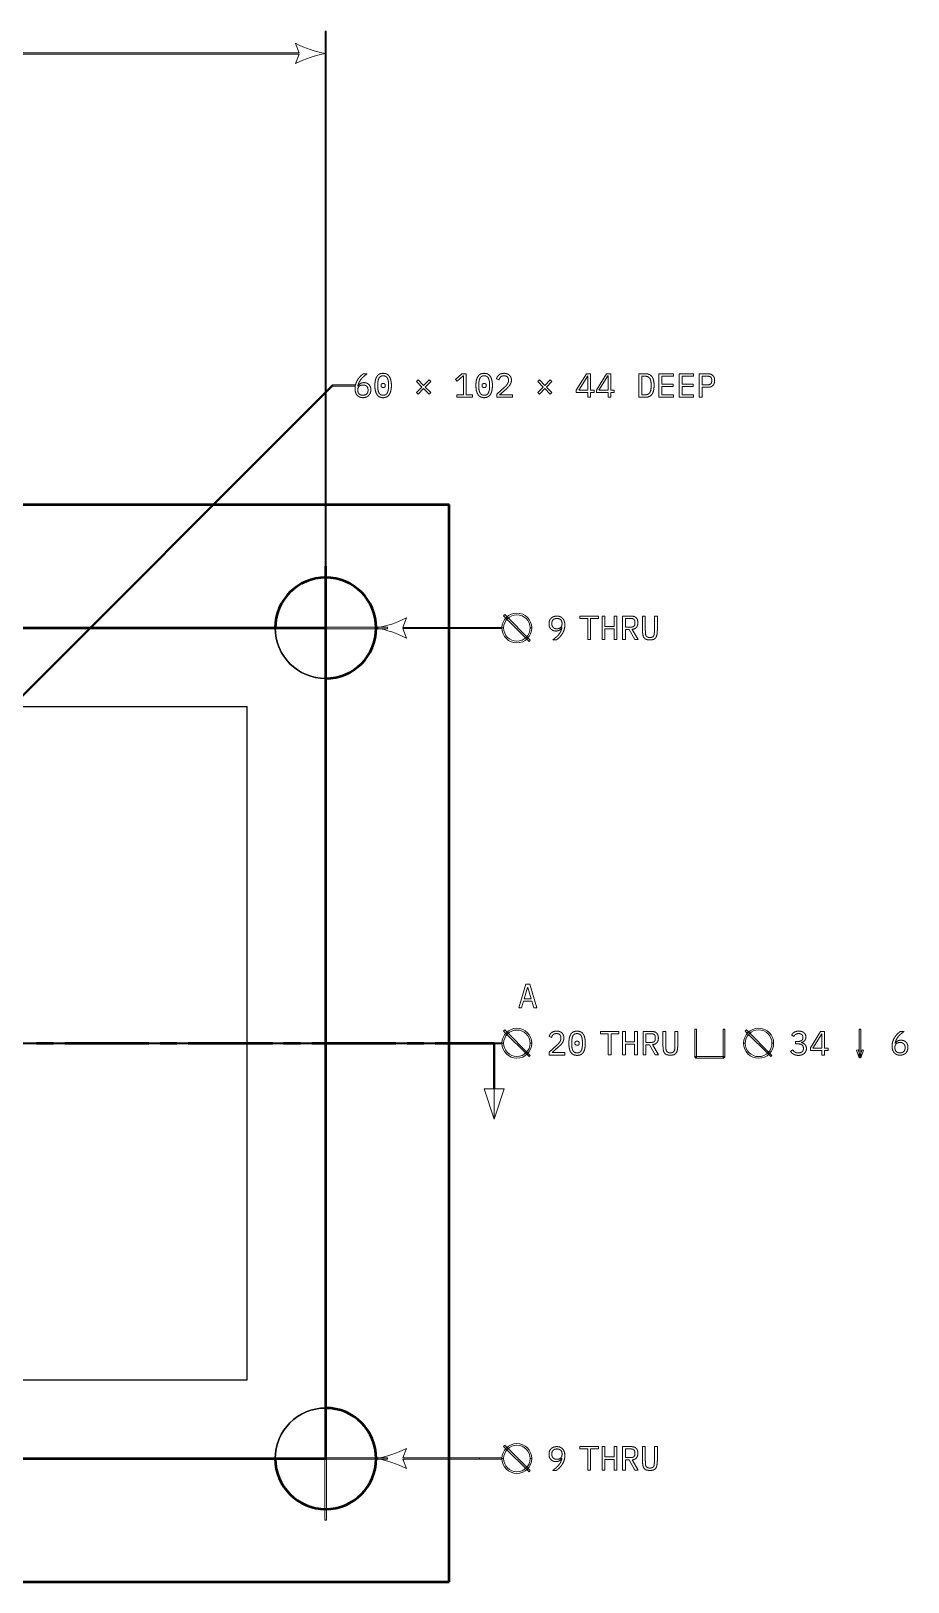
# Model space of a CAD drawing. Header units: millimetres. Extents: x 41 to 831, y 11 to 584.
# Drawn here: x 170.2 to 248.4, y 292.5 to 430.7 of the extents above; entities that cross this region are included whole.
import ezdxf

# ---------------------------------------------------------------- set-up
doc = ezdxf.new("R2010")
doc.units = ezdxf.units.MM
for name, color, linetype, lineweight in [('dims', 7, 'Continuous', 5), ('hidden', 7, 'Continuous', 25), ('part', 7, 'Continuous', 50)]:
    doc.layers.add(name, color=color, linetype=linetype, lineweight=lineweight)

msp = doc.modelspace()

# ---------------------------------------------------------------- linework, layer by layer
at = {"layer": 'dims'}
for p, q in [((196.45, 430.69), (196.45, 305.5)), ((196.55, 430.69), (196.45, 430.69)), ((196.55, 305.5), (196.55, 430.69)), ((194.12, 428.74), (137.3, 428.74)), ((137.3, 428.64), (194.12, 428.64)), ((193.8, 429.59), (194.12, 428.74)), ((194.12, 428.64), (193.8, 427.79)), ((200.19, 400.15), (199.87, 400.15)), ((204.73, 399.61), (204.58, 399.46)), ((204.58, 399.46), (205.07, 398.97)), ((205.21, 399.12), (204.73, 399.61)), ((205.7, 399.61), (205.21, 399.12)), ((205.36, 398.97), (205.85, 399.46)), ((205.85, 399.46), (205.7, 399.61)), ((208.63, 400.15), (208.07, 399.63)), ((208.07, 399.63), (208.22, 399.48)), ((208.22, 399.48), (208.75, 399.97)), ((209.02, 400.15), (208.63, 400.15)), ((208.75, 399.97), (208.77, 399.97)), ((208.77, 399.97), (208.77, 398.28)), ((209.02, 398.28), (209.02, 400.15)), ((211.71, 399.7), (211.93, 399.61)), ((212.78, 399.57), (212.78, 399.54)), ((215.53, 399.61), (215.38, 399.46)), ((215.38, 399.46), (215.87, 398.97)), ((216.01, 399.12), (215.53, 399.61)), ((216.5, 399.61), (216.01, 399.12)), ((216.16, 398.97), (216.65, 399.46)), ((216.65, 399.46), (216.5, 399.61)), ((219.72, 400.15), (218.82, 398.69)), ((219.04, 398.68), (219.84, 399.96)), ((220.09, 400.15), (219.72, 400.15)), ((219.84, 399.96), (219.85, 399.96)), ((219.85, 399.96), (219.85, 398.68)), ((220.09, 398.68), (220.09, 400.15)), ((221.52, 400.15), (220.62, 398.69)), ((220.84, 398.68), (221.64, 399.96)), ((221.89, 400.15), (221.52, 400.15)), ((221.64, 399.96), (221.65, 399.96)), ((221.65, 399.96), (221.65, 398.68)), ((221.89, 398.68), (221.89, 400.15)), ((224.4, 400.15), (224.4, 398.06)), ((224.98, 400.15), (224.4, 400.15)), ((224.65, 399.93), (224.97, 399.93)), ((224.65, 398.28), (224.65, 399.93)), ((226.18, 400.15), (226.18, 398.06)), ((227.47, 400.15), (226.18, 400.15)), ((226.44, 399.93), (227.47, 399.93)), ((226.44, 399.23), (226.44, 399.93)), ((227.47, 399.93), (227.47, 400.15)), ((227.98, 400.15), (227.98, 398.06)), ((229.27, 400.15), (227.98, 400.15)), ((228.24, 399.93), (229.27, 399.93)), ((228.24, 399.23), (228.24, 399.93)), ((229.27, 399.93), (229.27, 400.15)), ((229.78, 400.15), (229.78, 398.06)), ((230.55, 400.15), (229.78, 400.15)), ((230.04, 399.17), (230.04, 399.93)), ((230.04, 399.93), (230.54, 399.93)), ((230.88, 399.63), (230.88, 399.47)), ((197.07, 399.14), (140.15, 342.22)), ((140.22, 342.15), (197.14, 399.07)), ((197.14, 399.07), (197.07, 399.14)), ((199.11, 399.16), (197.11, 399.16)), ((197.11, 399.16), (197.11, 399.06)), ((197.11, 399.06), (199.11, 399.06)), ((199.11, 399.06), (199.11, 399.16)), ((199.38, 399.06), (199.36, 399.07)), ((199.36, 398.68), (199.36, 398.71)), ((200.27, 398.71), (200.27, 398.68)), ((201.14, 398.94), (201.14, 399.28)), ((201.43, 399.14), (201.43, 399.07)), ((201.8, 399.07), (201.8, 399.14)), ((202.09, 399.28), (202.09, 398.94)), ((205.07, 398.97), (204.58, 398.49)), ((204.58, 398.49), (204.73, 398.34)), ((204.73, 398.34), (205.21, 398.83)), ((205.21, 398.83), (205.7, 398.34)), ((205.85, 398.49), (205.36, 398.97)), ((205.7, 398.34), (205.85, 398.49)), ((208.17, 398.28), (208.17, 398.06)), ((208.77, 398.28), (208.17, 398.28)), ((208.17, 398.06), (209.57, 398.06)), ((209.57, 398.28), (209.02, 398.28)), ((209.57, 398.06), (209.57, 398.28)), ((210.14, 398.94), (210.14, 399.28)), ((210.43, 399.14), (210.43, 399.07)), ((210.8, 399.07), (210.8, 399.14)), ((211.09, 399.28), (211.09, 398.94)), ((212.43, 398.95), (211.73, 398.32)), ((211.73, 398.32), (211.73, 398.06)), ((211.73, 398.06), (213.13, 398.06)), ((211.99, 398.28), (212.57, 398.79)), ((213.13, 398.28), (211.99, 398.28)), ((213.13, 398.06), (213.13, 398.28)), ((215.87, 398.97), (215.38, 398.49)), ((215.38, 398.49), (215.53, 398.34)), ((215.53, 398.34), (216.01, 398.83)), ((216.01, 398.83), (216.5, 398.34)), ((216.65, 398.49), (216.16, 398.97)), ((216.5, 398.34), (216.65, 398.49)), ((218.82, 398.69), (218.82, 398.47)), ((218.82, 398.47), (219.85, 398.47)), ((219.85, 398.68), (219.04, 398.68)), ((219.85, 398.47), (219.85, 398.06)), ((219.85, 398.06), (220.09, 398.06)), ((220.4, 398.68), (220.09, 398.68)), ((220.09, 398.47), (220.4, 398.47)), ((220.09, 398.06), (220.09, 398.47)), ((220.4, 398.47), (220.4, 398.68)), ((220.62, 398.69), (220.62, 398.47)), ((220.62, 398.47), (221.65, 398.47)), ((221.65, 398.68), (220.84, 398.68)), ((221.65, 398.47), (221.65, 398.06)), ((221.65, 398.06), (221.89, 398.06)), ((222.2, 398.68), (221.89, 398.68)), ((221.89, 398.47), (222.2, 398.47)), ((221.89, 398.06), (221.89, 398.47)), ((222.2, 398.47), (222.2, 398.68)), ((224.4, 398.06), (224.98, 398.06)), ((224.97, 398.28), (224.65, 398.28)), ((225.48, 399.27), (225.48, 398.94)), ((226.18, 398.06), (227.47, 398.06)), ((227.44, 399.23), (226.44, 399.23)), ((226.44, 399.01), (227.44, 399.01)), ((226.44, 398.28), (226.44, 399.01)), ((227.47, 398.28), (226.44, 398.28)), ((227.44, 399.01), (227.44, 399.23)), ((227.47, 398.06), (227.47, 398.28)), ((227.98, 398.06), (229.27, 398.06)), ((229.24, 399.23), (228.24, 399.23)), ((228.24, 399.01), (229.24, 399.01)), ((228.24, 398.28), (228.24, 399.01)), ((229.27, 398.28), (228.24, 398.28)), ((229.24, 399.01), (229.24, 399.23)), ((229.27, 398.06), (229.27, 398.28)), ((229.78, 398.06), (230.04, 398.06)), ((230.54, 399.17), (230.04, 399.17)), ((230.04, 398.95), (230.55, 398.95)), ((230.04, 398.06), (230.04, 398.95)), ((196.43, 383), (196.43, 372)), ((196.57, 383), (196.43, 383)), ((196.57, 372), (196.57, 383)), ((212.45, 378.69), (212.35, 378.58)), ((214.72, 376.42), (212.45, 378.69)), ((202, 377.57), (191, 377.57)), ((191, 377.57), (191, 377.43)), ((191, 377.43), (202, 377.43)), ((202, 377.43), (202, 377.57)), ((203.38, 377.55), (203.7, 378.4)), ((210.2, 377.55), (203.38, 377.55)), ((203.7, 376.6), (203.38, 377.45)), ((203.38, 377.45), (210.2, 377.45)), ((210.2, 377.45), (210.2, 377.55)), ((212.2, 377.55), (210.2, 377.55)), ((210.2, 377.55), (210.2, 377.45)), ((210.2, 377.45), (212.2, 377.45)), ((212.2, 377.45), (212.2, 377.55)), ((212.2, 377.5), (212.35, 377.5)), ((212.35, 377.5), (212.2, 377.5)), ((212.35, 378.58), (214.62, 376.31)), ((214.72, 377.5), (214.87, 377.5)), ((214.87, 377.5), (214.72, 377.5)), ((216.64, 377.88), (216.64, 377.91)), ((217.53, 377.53), (217.54, 377.52)), ((217.55, 377.91), (217.55, 377.88)), ((219.15, 378.56), (219.15, 378.35)), ((220.8, 378.56), (219.15, 378.56)), ((219.15, 378.35), (219.85, 378.35)), ((219.85, 378.35), (219.85, 376.47)), ((220.1, 378.35), (220.8, 378.35)), ((220.1, 376.47), (220.1, 378.35)), ((220.8, 378.35), (220.8, 378.56)), ((221.12, 378.56), (221.12, 376.47)), ((221.37, 378.56), (221.12, 378.56)), ((221.37, 377.64), (221.37, 378.56)), ((222.18, 377.64), (221.37, 377.64)), ((221.37, 377.42), (222.18, 377.42)), ((221.37, 376.47), (221.37, 377.42)), ((222.18, 378.56), (222.18, 377.64)), ((222.44, 378.56), (222.18, 378.56)), ((222.18, 377.42), (222.18, 376.47)), ((222.44, 376.47), (222.44, 378.56)), ((222.95, 378.56), (222.95, 376.47)), ((223.71, 378.56), (222.95, 378.56)), ((223.2, 378.35), (223.7, 378.35)), ((223.2, 377.58), (223.2, 378.35)), ((223.7, 377.58), (223.2, 377.58)), ((223.2, 376.47), (223.2, 377.37)), ((223.2, 377.37), (223.53, 377.37)), ((223.53, 377.37), (224.04, 376.47)), ((224.32, 376.47), (223.79, 377.38)), ((224.04, 378.04), (224.04, 377.88)), ((224.97, 378.56), (224.72, 378.56)), ((224.72, 378.56), (224.72, 377.37)), ((224.97, 377.31), (224.97, 378.56)), ((225.78, 378.56), (225.78, 377.31)), ((226.04, 378.56), (225.78, 378.56)), ((226.04, 377.37), (226.04, 378.56)), ((214.62, 376.31), (214.72, 376.42)), ((216.72, 376.44), (217.04, 376.44)), ((219.85, 376.47), (220.1, 376.47)), ((221.12, 376.47), (221.37, 376.47)), ((222.18, 376.47), (222.44, 376.47)), ((222.95, 376.47), (223.2, 376.47)), ((224.04, 376.47), (224.32, 376.47)), ((196.43, 372), (196.57, 372)), ((214.33, 345.75), (213.69, 343.65)), ((214.19, 344.47), (214.48, 345.48)), ((214.67, 345.75), (214.33, 345.75)), ((214.48, 345.48), (214.51, 345.48)), ((214.51, 345.48), (214.8, 344.47)), ((215.31, 343.65), (214.67, 345.75)), ((213.95, 343.65), (214.13, 344.25)), ((214.13, 344.25), (214.86, 344.25)), ((214.8, 344.47), (214.19, 344.47)), ((214.86, 344.25), (215.04, 343.65)), ((213.69, 343.65), (213.95, 343.65)), ((215.04, 343.65), (215.31, 343.65)), ((212.45, 341.69), (212.35, 341.58)), ((212.35, 341.58), (214.62, 339.31)), ((214.72, 339.42), (212.45, 341.69)), ((220.97, 341.56), (220.97, 341.35)), ((222.62, 341.56), (220.97, 341.56)), ((220.97, 341.35), (221.67, 341.35)), ((221.67, 341.35), (221.67, 339.47)), ((221.92, 341.35), (222.62, 341.35)), ((221.92, 339.47), (221.92, 341.35)), ((222.62, 341.35), (222.62, 341.56)), ((222.94, 341.56), (222.94, 339.47)), ((223.19, 341.56), (222.94, 341.56)), ((223.19, 340.64), (223.19, 341.56)), ((224.01, 341.56), (224.01, 340.64)), ((224.26, 341.56), (224.01, 341.56)), ((224.26, 339.47), (224.26, 341.56)), ((224.77, 341.56), (224.77, 339.47)), ((225.53, 341.56), (224.77, 341.56)), ((225.02, 341.35), (225.52, 341.35)), ((225.02, 340.58), (225.02, 341.35)), ((226.79, 341.56), (226.54, 341.56)), ((226.54, 341.56), (226.54, 340.37)), ((226.79, 340.31), (226.79, 341.56)), ((227.61, 341.56), (227.61, 340.31)), ((227.86, 341.56), (227.61, 341.56)), ((227.86, 340.37), (227.86, 341.56)), ((229.52, 341.76), (229.37, 341.76)), ((229.37, 341.76), (229.37, 339.24)), ((229.52, 339.24), (229.52, 341.76)), ((231.89, 341.76), (231.89, 339.24)), ((232.04, 341.76), (231.89, 341.76)), ((232.04, 339.24), (232.04, 341.76)), ((233.98, 341.69), (233.87, 341.58)), ((233.87, 341.58), (236.14, 339.31)), ((236.24, 339.42), (233.98, 341.69)), ((240.57, 341.55), (239.67, 340.09)), ((239.89, 340.07), (240.69, 341.35)), ((240.94, 341.55), (240.57, 341.55)), ((240.69, 341.35), (240.7, 341.35)), ((240.7, 341.35), (240.7, 340.07)), ((240.94, 340.07), (240.94, 341.55)), ((244.17, 341.76), (244.02, 341.76)), ((244.02, 341.76), (244.02, 339.24)), ((244.17, 339.24), (244.17, 341.76)), ((248.03, 341.56), (247.71, 341.56)), ((210.2, 340.55), (150.88, 340.55)), ((150.88, 340.45), (210.2, 340.45)), ((172.25, 340.57), (170.75, 340.57)), ((170.75, 340.57), (170.75, 340.43)), ((170.75, 340.43), (172.25, 340.43)), ((172.25, 340.43), (172.25, 340.57)), ((180.75, 340.57), (173.25, 340.57)), ((173.25, 340.57), (173.25, 340.43)), ((173.25, 340.43), (180.75, 340.43)), ((180.75, 340.43), (180.75, 340.57)), ((183.25, 340.57), (181.75, 340.57)), ((181.75, 340.57), (181.75, 340.43)), ((181.75, 340.43), (183.25, 340.43)), ((183.25, 340.43), (183.25, 340.57)), ((191.75, 340.57), (184.25, 340.57)), ((184.25, 340.57), (184.25, 340.43)), ((184.25, 340.43), (191.75, 340.43)), ((191.75, 340.43), (191.75, 340.57)), ((194.25, 340.57), (192.75, 340.57)), ((192.75, 340.57), (192.75, 340.43)), ((192.75, 340.43), (194.25, 340.43)), ((194.25, 340.43), (194.25, 340.57)), ((202.75, 340.57), (195.25, 340.57)), ((195.25, 340.57), (195.25, 340.43)), ((195.25, 340.43), (202.75, 340.43)), ((202.75, 340.43), (202.75, 340.57)), ((205.25, 340.57), (203.75, 340.57)), ((203.75, 340.57), (203.75, 340.43)), ((203.75, 340.43), (205.25, 340.43)), ((205.25, 340.43), (205.25, 340.57)), ((211.5, 340.57), (206.25, 340.57)), ((206.25, 340.57), (206.25, 340.43)), ((206.25, 340.43), (211.5, 340.43)), ((210.2, 340.45), (210.2, 340.55)), ((212.2, 340.55), (210.2, 340.55)), ((210.2, 340.55), (210.2, 340.45)), ((210.2, 340.45), (212.2, 340.45)), ((211.55, 340.5), (211.45, 340.5)), ((211.45, 340.5), (211.45, 336.45)), ((211.5, 340.43), (211.5, 340.57)), ((211.5, 340.5), (211.5, 333.75)), ((211.55, 336.45), (211.55, 340.5)), ((212.2, 340.45), (212.2, 340.55)), ((212.2, 340.5), (212.35, 340.5)), ((212.35, 340.5), (212.2, 340.5)), ((214.72, 340.5), (214.87, 340.5)), ((214.87, 340.5), (214.72, 340.5)), ((216.39, 341.09), (216.61, 341.01)), ((217.1, 340.34), (216.4, 339.71)), ((216.66, 339.67), (217.25, 340.18)), ((217.45, 340.97), (217.45, 340.93)), ((218.42, 340.33), (218.42, 340.67)), ((218.7, 340.53), (218.7, 340.47)), ((219.08, 340.47), (219.08, 340.53)), ((219.36, 340.67), (219.36, 340.33)), ((224.01, 340.64), (223.19, 340.64)), ((223.19, 340.42), (224.01, 340.42)), ((223.19, 339.47), (223.19, 340.42)), ((224.01, 340.42), (224.01, 339.47)), ((225.52, 340.58), (225.02, 340.58)), ((225.02, 339.47), (225.02, 340.37)), ((225.02, 340.37), (225.35, 340.37)), ((225.35, 340.37), (225.86, 339.47)), ((226.14, 339.47), (225.61, 340.38)), ((225.86, 341.04), (225.86, 340.88)), ((233.72, 340.5), (233.87, 340.5)), ((233.87, 340.5), (233.72, 340.5)), ((236.24, 340.5), (236.39, 340.5)), ((236.39, 340.5), (236.24, 340.5)), ((238, 341.24), (238.19, 341.1)), ((238.57, 340.66), (238.34, 340.66)), ((238.34, 340.66), (238.34, 340.44)), ((238.34, 340.44), (238.59, 340.44)), ((238.87, 340.55), (238.87, 340.57)), ((239.01, 341.03), (239.01, 341.01)), ((239.05, 340.05), (239.05, 340.03)), ((239.67, 340.09), (239.67, 339.86)), ((240.7, 340.07), (239.89, 340.07)), ((241.25, 340.07), (240.94, 340.07)), ((241.25, 339.86), (241.25, 340.07)), ((247.2, 340.1), (247.2, 340.12)), ((247.22, 340.47), (247.21, 340.48)), ((248.11, 340.12), (248.11, 340.1)), ((214.62, 339.31), (214.72, 339.42)), ((216.4, 339.71), (216.4, 339.45)), ((216.4, 339.45), (217.8, 339.45)), ((217.8, 339.67), (216.66, 339.67)), ((217.8, 339.45), (217.8, 339.67)), ((221.67, 339.47), (221.92, 339.47)), ((222.94, 339.47), (223.19, 339.47)), ((224.01, 339.47), (224.26, 339.47)), ((224.77, 339.47), (225.02, 339.47)), ((225.86, 339.47), (226.14, 339.47)), ((229.37, 339.24), (229.52, 339.24)), ((231.97, 339.31), (229.45, 339.31)), ((229.45, 339.31), (229.45, 339.17)), ((229.45, 339.17), (231.97, 339.17)), ((231.89, 339.24), (232.04, 339.24)), ((231.97, 339.17), (231.97, 339.31)), ((236.14, 339.31), (236.24, 339.42)), ((238.1, 339.92), (237.91, 339.77)), ((239.67, 339.86), (240.7, 339.86)), ((240.7, 339.86), (240.7, 339.45)), ((240.7, 339.45), (240.94, 339.45)), ((240.94, 339.86), (241.25, 339.86)), ((240.94, 339.45), (240.94, 339.86)), ((243.93, 339.92), (243.79, 339.87)), ((243.79, 339.87), (244.03, 339.21)), ((244.17, 339.27), (243.93, 339.92)), ((244.02, 339.24), (244.17, 339.24)), ((244.27, 339.92), (244.03, 339.27)), ((244.03, 339.21), (244.17, 339.27)), ((244.03, 339.27), (244.17, 339.21)), ((244.17, 339.21), (244.41, 339.87)), ((244.41, 339.87), (244.27, 339.92)), ((211.45, 336.45), (210.6, 336.45)), ((210.6, 336.45), (211.5, 333.75)), ((211.5, 333.75), (212.4, 336.45)), ((212.4, 336.45), (211.55, 336.45)), ((196.43, 309), (196.43, 298)), ((196.57, 309), (196.43, 309)), ((196.57, 298), (196.57, 309)), ((196.45, 305.5), (196.55, 305.5)), ((203.38, 303.55), (203.7, 304.4)), ((212.45, 304.69), (212.35, 304.58)), ((212.35, 304.58), (214.62, 302.31)), ((214.72, 302.42), (212.45, 304.69)), ((219.15, 304.56), (219.15, 304.35)), ((220.8, 304.56), (219.15, 304.56)), ((219.15, 304.35), (219.85, 304.35)), ((219.85, 304.35), (219.85, 302.47)), ((220.1, 304.35), (220.8, 304.35)), ((220.1, 302.47), (220.1, 304.35)), ((220.8, 304.35), (220.8, 304.56)), ((221.12, 304.56), (221.12, 302.47)), ((221.37, 304.56), (221.12, 304.56)), ((221.37, 303.64), (221.37, 304.56)), ((222.18, 304.56), (222.18, 303.64)), ((222.44, 304.56), (222.18, 304.56)), ((222.44, 302.47), (222.44, 304.56)), ((222.95, 304.56), (222.95, 302.47)), ((223.71, 304.56), (222.95, 304.56)), ((223.2, 304.35), (223.7, 304.35)), ((223.2, 303.58), (223.2, 304.35)), ((224.04, 304.04), (224.04, 303.88)), ((224.97, 304.56), (224.72, 304.56)), ((224.72, 304.56), (224.72, 303.37)), ((224.97, 303.31), (224.97, 304.56)), ((225.78, 304.56), (225.78, 303.31)), ((226.04, 304.56), (225.78, 304.56)), ((226.04, 303.37), (226.04, 304.56)), ((202, 303.57), (191, 303.57)), ((191, 303.57), (191, 303.43)), ((191, 303.43), (202, 303.43)), ((202, 303.43), (202, 303.57)), ((210.2, 303.55), (203.38, 303.55)), ((203.7, 302.6), (203.38, 303.45)), ((203.38, 303.45), (210.2, 303.45)), ((210.2, 303.45), (210.2, 303.55)), ((212.2, 303.55), (210.2, 303.55)), ((210.2, 303.55), (210.2, 303.45)), ((210.2, 303.45), (212.2, 303.45)), ((212.2, 303.45), (212.2, 303.55)), ((212.2, 303.5), (212.35, 303.5)), ((212.35, 303.5), (212.2, 303.5)), ((214.72, 303.5), (214.87, 303.5)), ((214.87, 303.5), (214.72, 303.5)), ((216.64, 303.88), (216.64, 303.91)), ((217.53, 303.53), (217.54, 303.52)), ((217.55, 303.91), (217.55, 303.88)), ((222.18, 303.64), (221.37, 303.64)), ((221.37, 303.42), (222.18, 303.42)), ((221.37, 302.47), (221.37, 303.42)), ((222.18, 303.42), (222.18, 302.47)), ((223.7, 303.58), (223.2, 303.58)), ((223.2, 302.47), (223.2, 303.37)), ((223.2, 303.37), (223.53, 303.37)), ((223.53, 303.37), (224.04, 302.47)), ((224.32, 302.47), (223.79, 303.38)), ((214.62, 302.31), (214.72, 302.42)), ((216.72, 302.44), (217.04, 302.44)), ((219.85, 302.47), (220.1, 302.47)), ((221.12, 302.47), (221.37, 302.47)), ((222.18, 302.47), (222.44, 302.47)), ((222.95, 302.47), (223.2, 302.47)), ((224.04, 302.47), (224.32, 302.47)), ((196.43, 298), (196.57, 298))]:
    msp.add_line(p, q, dxfattribs=at)
for centre, radius, start, end in [((198, 437.69), 9.12, -117.4076, -99.4623), ((198, 419.69), 9.12, 99.4623, 117.4076), ((213.53, 377.5), 1.33, 0, 180), ((213.53, 377.5), 1.18, 0, 180), ((199.5, 386.5), 9.12, -80.5377, -62.5924), ((199.5, 368.5), 9.12, 62.5924, 80.5377), ((213.53, 377.5), 1.33, 180, 360), ((213.53, 377.5), 1.18, 180, 360), ((213.53, 340.5), 1.33, 0, 180), ((213.53, 340.5), 1.18, 0, 180), ((235.06, 340.5), 1.34, 0, 180), ((235.06, 340.5), 1.19, 0, 180), ((213.53, 340.5), 1.33, 180, 360), ((213.53, 340.5), 1.18, 180, 360), ((235.06, 340.5), 1.34, 180, 360), ((235.06, 340.5), 1.19, 180, 360), ((199.5, 312.5), 9.12, -80.5377, -62.5924), ((213.53, 303.5), 1.33, 0, 180), ((213.53, 303.5), 1.18, 0, 180), ((199.5, 294.5), 9.12, 62.5924, 80.5377), ((213.53, 303.5), 1.33, 180, 360), ((213.53, 303.5), 1.18, 180, 360)]:
    msp.add_arc(centre, radius, start, end, dxfattribs=at)
for points in [[(199.18, 399.27), (199.25, 399.47), (199.36, 399.64)], [(199.36, 399.64), (199.47, 399.81), (199.6, 399.94)], [(199.48, 399.4), (199.41, 399.25), (199.36, 399.07)], [(199.65, 399.67), (199.55, 399.54), (199.48, 399.4)], [(199.6, 399.94), (199.74, 400.07), (199.87, 400.15)], [(199.89, 399.91), (199.75, 399.8), (199.65, 399.67)], [(200.19, 400.15), (200.02, 400.03), (199.89, 399.91)], [(200.88, 399.11), (200.88, 399.36), (200.92, 399.56)], [(200.92, 399.56), (200.97, 399.77), (201.06, 399.9)], [(201.06, 399.9), (201.15, 400.04), (201.28, 400.12)], [(201.17, 399.56), (201.14, 399.43), (201.14, 399.28)], [(201.25, 399.78), (201.2, 399.69), (201.17, 399.56)], [(201.4, 399.92), (201.31, 399.87), (201.25, 399.78)], [(201.28, 400.12), (201.42, 400.19), (201.61, 400.19)], [(201.61, 399.97), (201.49, 399.97), (201.4, 399.92)], [(201.61, 400.19), (201.81, 400.19), (201.94, 400.12)], [(201.83, 399.92), (201.74, 399.97), (201.61, 399.97)], [(201.98, 399.78), (201.92, 399.87), (201.83, 399.92)], [(201.94, 400.12), (202.08, 400.04), (202.17, 399.9)], [(202.06, 399.56), (202.03, 399.69), (201.98, 399.78)], [(202.09, 399.28), (202.09, 399.43), (202.06, 399.56)], [(202.17, 399.9), (202.26, 399.77), (202.3, 399.56)], [(202.3, 399.56), (202.35, 399.36), (202.35, 399.11)], [(209.88, 399.11), (209.88, 399.36), (209.92, 399.56)], [(209.92, 399.56), (209.97, 399.77), (210.06, 399.9)], [(210.06, 399.9), (210.15, 400.04), (210.28, 400.12)], [(210.17, 399.56), (210.14, 399.43), (210.14, 399.28)], [(210.25, 399.78), (210.2, 399.69), (210.17, 399.56)], [(210.4, 399.92), (210.31, 399.87), (210.25, 399.78)], [(210.28, 400.12), (210.42, 400.19), (210.61, 400.19)], [(210.61, 399.97), (210.49, 399.97), (210.4, 399.92)], [(210.61, 400.19), (210.81, 400.19), (210.94, 400.12)], [(210.83, 399.92), (210.74, 399.97), (210.61, 399.97)], [(210.98, 399.78), (210.92, 399.87), (210.83, 399.92)], [(210.94, 400.12), (211.08, 400.04), (211.17, 399.9)], [(211.06, 399.56), (211.03, 399.69), (210.98, 399.78)], [(211.09, 399.28), (211.09, 399.43), (211.06, 399.56)], [(211.17, 399.9), (211.26, 399.77), (211.3, 399.56)], [(211.3, 399.56), (211.35, 399.36), (211.35, 399.11)], [(211.71, 399.7), (211.74, 399.79), (211.79, 399.88)], [(211.79, 399.88), (211.84, 399.97), (211.93, 400.04)], [(211.93, 400.04), (212.01, 400.11), (212.12, 400.15)], [(212.09, 399.87), (211.99, 399.78), (211.93, 399.61)], [(212.38, 399.97), (212.19, 399.97), (212.09, 399.87)], [(212.12, 400.15), (212.24, 400.19), (212.39, 400.19)], [(212.68, 399.87), (212.58, 399.97), (212.38, 399.97)], [(212.39, 400.19), (212.55, 400.19), (212.67, 400.14)], [(212.67, 400.14), (212.79, 400.1), (212.87, 400.02)], [(212.78, 399.57), (212.78, 399.76), (212.68, 399.87)], [(212.68, 399.23), (212.78, 399.38), (212.78, 399.54)], [(212.87, 400.02), (212.95, 399.94), (213, 399.83)], [(213, 399.83), (213.04, 399.72), (213.04, 399.58)], [(213.04, 399.58), (213.04, 399.46), (213.01, 399.36)], [(225.35, 399.76), (225.22, 399.93), (224.97, 399.93)], [(224.98, 400.15), (225.37, 400.15), (225.56, 399.89)], [(225.48, 399.27), (225.48, 399.59), (225.35, 399.76)], [(225.56, 399.89), (225.75, 399.63), (225.75, 399.11)], [(230.79, 399.86), (230.7, 399.93), (230.54, 399.93)], [(230.55, 400.15), (230.84, 400.15), (230.99, 399.99)], [(230.88, 399.63), (230.88, 399.78), (230.79, 399.86)], [(230.79, 399.25), (230.88, 399.33), (230.88, 399.47)], [(230.99, 399.99), (231.14, 399.84), (231.14, 399.55)], [(231.14, 399.55), (231.14, 399.27), (230.99, 399.11)], [(199.11, 398.83), (199.11, 399.06), (199.18, 399.27)], [(199.16, 398.49), (199.11, 398.64), (199.11, 398.83)], [(199.3, 398.24), (199.21, 398.34), (199.16, 398.49)], [(199.52, 398.08), (199.39, 398.13), (199.3, 398.24)], [(199.48, 399.04), (199.36, 398.92), (199.36, 398.71)], [(199.36, 398.68), (199.36, 398.47), (199.48, 398.35)], [(199.38, 399.06), (199.45, 399.19), (199.58, 399.28)], [(199.81, 399.15), (199.6, 399.15), (199.48, 399.04)], [(199.48, 398.35), (199.6, 398.24), (199.81, 398.24)], [(199.82, 398.02), (199.65, 398.02), (199.52, 398.08)], [(199.58, 399.28), (199.7, 399.36), (199.9, 399.36)], [(200.15, 399.04), (200.03, 399.15), (199.81, 399.15)], [(199.81, 398.24), (200.03, 398.24), (200.15, 398.35)], [(200.11, 398.07), (199.98, 398.02), (199.82, 398.02)], [(199.9, 399.36), (200.03, 399.36), (200.15, 399.32)], [(200.33, 398.22), (200.24, 398.13), (200.11, 398.07)], [(200.15, 399.32), (200.26, 399.27), (200.35, 399.19)], [(200.27, 398.71), (200.27, 398.92), (200.15, 399.04)], [(200.15, 398.35), (200.27, 398.47), (200.27, 398.68)], [(200.47, 398.44), (200.42, 398.31), (200.33, 398.22)], [(200.35, 399.19), (200.43, 399.1), (200.48, 398.98)], [(200.52, 398.72), (200.52, 398.56), (200.47, 398.44)], [(200.48, 398.98), (200.52, 398.86), (200.52, 398.72)], [(200.92, 398.65), (200.88, 398.85), (200.88, 399.11)], [(201.06, 398.31), (200.97, 398.45), (200.92, 398.65)], [(201.28, 398.1), (201.15, 398.17), (201.06, 398.31)], [(201.14, 398.94), (201.14, 398.78), (201.17, 398.65)], [(201.17, 398.65), (201.2, 398.52), (201.25, 398.43)], [(201.25, 398.43), (201.31, 398.34), (201.4, 398.29)], [(201.61, 398.02), (201.42, 398.02), (201.28, 398.1)], [(201.4, 398.29), (201.49, 398.24), (201.61, 398.24)], [(201.43, 399.14), (201.43, 399.2), (201.47, 399.24)], [(201.47, 398.97), (201.43, 399.01), (201.43, 399.07)], [(201.47, 399.24), (201.51, 399.28), (201.61, 399.28)], [(201.61, 398.93), (201.51, 398.93), (201.47, 398.97)], [(201.61, 399.28), (201.72, 399.28), (201.76, 399.24)], [(201.76, 398.97), (201.72, 398.93), (201.61, 398.93)], [(201.61, 398.24), (201.74, 398.24), (201.83, 398.29)], [(201.94, 398.1), (201.81, 398.02), (201.61, 398.02)], [(201.76, 399.24), (201.8, 399.2), (201.8, 399.14)], [(201.8, 399.07), (201.8, 399.01), (201.76, 398.97)], [(201.83, 398.29), (201.92, 398.34), (201.98, 398.43)], [(202.17, 398.31), (202.08, 398.17), (201.94, 398.1)], [(201.98, 398.43), (202.03, 398.52), (202.06, 398.65)], [(202.06, 398.65), (202.09, 398.78), (202.09, 398.94)], [(202.3, 398.65), (202.26, 398.45), (202.17, 398.31)], [(202.35, 399.11), (202.35, 398.85), (202.3, 398.65)], [(209.92, 398.65), (209.88, 398.85), (209.88, 399.11)], [(210.06, 398.31), (209.97, 398.45), (209.92, 398.65)], [(210.28, 398.1), (210.15, 398.17), (210.06, 398.31)], [(210.14, 398.94), (210.14, 398.78), (210.17, 398.65)], [(210.17, 398.65), (210.2, 398.52), (210.25, 398.43)], [(210.25, 398.43), (210.31, 398.34), (210.4, 398.29)], [(210.61, 398.02), (210.42, 398.02), (210.28, 398.1)], [(210.4, 398.29), (210.49, 398.24), (210.61, 398.24)], [(210.43, 399.14), (210.43, 399.2), (210.47, 399.24)], [(210.47, 398.97), (210.43, 399.01), (210.43, 399.07)], [(210.47, 399.24), (210.51, 399.28), (210.61, 399.28)], [(210.61, 398.93), (210.51, 398.93), (210.47, 398.97)], [(210.61, 399.28), (210.72, 399.28), (210.76, 399.24)], [(210.76, 398.97), (210.72, 398.93), (210.61, 398.93)], [(210.61, 398.24), (210.74, 398.24), (210.83, 398.29)], [(210.94, 398.1), (210.81, 398.02), (210.61, 398.02)], [(210.76, 399.24), (210.8, 399.2), (210.8, 399.14)], [(210.8, 399.07), (210.8, 399.01), (210.76, 398.97)], [(210.83, 398.29), (210.92, 398.34), (210.98, 398.43)], [(211.17, 398.31), (211.08, 398.17), (210.94, 398.1)], [(210.98, 398.43), (211.03, 398.52), (211.06, 398.65)], [(211.06, 398.65), (211.09, 398.78), (211.09, 398.94)], [(211.3, 398.65), (211.26, 398.45), (211.17, 398.31)], [(211.35, 399.11), (211.35, 398.85), (211.3, 398.65)], [(212.43, 398.95), (212.58, 399.09), (212.68, 399.23)], [(212.76, 398.97), (212.68, 398.88), (212.57, 398.79)], [(212.91, 399.16), (212.85, 399.06), (212.76, 398.97)], [(213.01, 399.36), (212.97, 399.25), (212.91, 399.16)], [(224.97, 398.28), (225.22, 398.28), (225.35, 398.45)], [(225.56, 398.32), (225.37, 398.06), (224.98, 398.06)], [(225.35, 398.45), (225.48, 398.63), (225.48, 398.94)], [(225.75, 399.11), (225.75, 398.59), (225.56, 398.32)], [(230.54, 399.17), (230.7, 399.17), (230.79, 399.25)], [(230.99, 399.11), (230.84, 398.95), (230.55, 398.95)], [(216.39, 377.87), (216.39, 378.03), (216.43, 378.15)], [(216.43, 377.6), (216.39, 377.72), (216.39, 377.87)], [(216.43, 378.15), (216.48, 378.28), (216.58, 378.37)], [(216.56, 377.4), (216.48, 377.49), (216.43, 377.6)], [(216.76, 377.27), (216.64, 377.32), (216.56, 377.4)], [(216.58, 378.37), (216.67, 378.46), (216.8, 378.51)], [(216.76, 378.24), (216.64, 378.12), (216.64, 377.91)], [(216.64, 377.88), (216.64, 377.67), (216.76, 377.55)], [(217.09, 378.35), (216.88, 378.35), (216.76, 378.24)], [(216.76, 377.55), (216.88, 377.43), (217.09, 377.43)], [(217.01, 377.23), (216.87, 377.23), (216.76, 377.27)], [(216.8, 378.51), (216.93, 378.56), (217.09, 378.56)], [(217.33, 377.31), (217.21, 377.23), (217.01, 377.23)], [(217.09, 378.56), (217.26, 378.56), (217.39, 378.51)], [(217.43, 378.24), (217.31, 378.35), (217.09, 378.35)], [(217.09, 377.43), (217.31, 377.43), (217.43, 377.55)], [(217.53, 377.53), (217.45, 377.4), (217.33, 377.31)], [(217.39, 378.51), (217.52, 378.45), (217.61, 378.35)], [(217.55, 377.91), (217.55, 378.12), (217.43, 378.24)], [(217.43, 377.55), (217.55, 377.67), (217.55, 377.88)], [(217.43, 377.19), (217.5, 377.34), (217.54, 377.52)], [(217.73, 377.32), (217.66, 377.12), (217.55, 376.95)], [(217.61, 378.35), (217.7, 378.25), (217.75, 378.1)], [(217.8, 377.76), (217.8, 377.53), (217.73, 377.32)], [(217.75, 378.1), (217.8, 377.95), (217.8, 377.76)], [(223.95, 378.27), (223.86, 378.35), (223.7, 378.35)], [(223.7, 377.58), (223.86, 377.58), (223.95, 377.66)], [(223.71, 378.56), (224, 378.56), (224.15, 378.41)], [(224.17, 377.55), (224.04, 377.4), (223.79, 377.38)], [(224.04, 378.04), (224.04, 378.19), (223.95, 378.27)], [(223.95, 377.66), (224.04, 377.74), (224.04, 377.88)], [(224.15, 378.41), (224.31, 378.25), (224.31, 377.96)], [(224.31, 377.96), (224.31, 377.71), (224.17, 377.55)], [(224.74, 376.96), (224.72, 377.13), (224.72, 377.37)], [(224.97, 377.31), (224.97, 377.16), (224.98, 377.04)], [(225.77, 377.04), (225.78, 377.16), (225.78, 377.31)], [(226.04, 377.37), (226.04, 377.13), (226.01, 376.96)], [(216.72, 376.44), (216.89, 376.56), (217.02, 376.68)], [(217.02, 376.68), (217.16, 376.79), (217.26, 376.92)], [(217.3, 376.65), (217.17, 376.52), (217.04, 376.44)], [(217.26, 376.92), (217.36, 377.05), (217.43, 377.19)], [(217.55, 376.95), (217.44, 376.78), (217.3, 376.65)], [(224.83, 376.67), (224.76, 376.79), (224.74, 376.96)], [(225.03, 376.49), (224.9, 376.55), (224.83, 376.67)], [(224.98, 377.04), (224.99, 376.92), (225.02, 376.83)], [(225.02, 376.83), (225.06, 376.74), (225.15, 376.7)], [(225.38, 376.44), (225.16, 376.44), (225.03, 376.49)], [(225.15, 376.7), (225.23, 376.65), (225.38, 376.65)], [(225.38, 376.65), (225.52, 376.65), (225.61, 376.7)], [(225.72, 376.49), (225.59, 376.44), (225.38, 376.44)], [(225.61, 376.7), (225.69, 376.74), (225.73, 376.83)], [(225.92, 376.67), (225.85, 376.55), (225.72, 376.49)], [(225.73, 376.83), (225.77, 376.92), (225.77, 377.04)], [(226.01, 376.96), (225.99, 376.79), (225.92, 376.67)], [(216.47, 341.27), (216.52, 341.36), (216.6, 341.43)], [(216.6, 341.43), (216.68, 341.5), (216.8, 341.54)], [(217.06, 341.36), (216.87, 341.36), (216.76, 341.27)], [(216.8, 341.54), (216.91, 341.58), (217.07, 341.58)], [(217.35, 341.26), (217.26, 341.36), (217.06, 341.36)], [(217.07, 341.58), (217.22, 341.58), (217.34, 341.54)], [(217.34, 341.54), (217.47, 341.49), (217.55, 341.41)], [(217.55, 341.41), (217.63, 341.33), (217.67, 341.22)], [(218.33, 341.3), (218.42, 341.44), (218.56, 341.51)], [(218.56, 341.51), (218.7, 341.58), (218.89, 341.58)], [(218.89, 341.36), (218.76, 341.36), (218.67, 341.31)], [(218.89, 341.58), (219.08, 341.58), (219.22, 341.51)], [(219.11, 341.31), (219.02, 341.36), (218.89, 341.36)], [(219.22, 341.51), (219.36, 341.44), (219.45, 341.3)], [(225.77, 341.27), (225.68, 341.35), (225.52, 341.35)], [(225.53, 341.56), (225.82, 341.56), (225.97, 341.41)], [(225.97, 341.41), (226.13, 341.25), (226.13, 340.96)], [(238, 341.24), (238.04, 341.3), (238.09, 341.37)], [(238.09, 341.37), (238.15, 341.43), (238.23, 341.48)], [(238.23, 341.48), (238.3, 341.52), (238.4, 341.55)], [(238.63, 341.36), (238.46, 341.36), (238.36, 341.29)], [(238.4, 341.55), (238.5, 341.58), (238.63, 341.58)], [(238.63, 341.58), (238.77, 341.58), (238.89, 341.55)], [(238.9, 341.28), (238.8, 341.36), (238.63, 341.36)], [(238.89, 341.55), (239, 341.51), (239.09, 341.45)], [(239.09, 341.45), (239.18, 341.38), (239.23, 341.28)], [(247.2, 341.05), (247.31, 341.22), (247.44, 341.35)], [(247.44, 341.35), (247.58, 341.48), (247.71, 341.56)], [(248.03, 341.56), (247.86, 341.44), (247.73, 341.32)], [(216.39, 341.09), (216.42, 341.18), (216.47, 341.27)], [(216.76, 341.27), (216.66, 341.17), (216.61, 341.01)], [(217.1, 340.34), (217.26, 340.48), (217.35, 340.62)], [(217.44, 340.36), (217.35, 340.27), (217.25, 340.18)], [(217.45, 340.97), (217.45, 341.16), (217.35, 341.26)], [(217.35, 340.62), (217.45, 340.77), (217.45, 340.93)], [(217.59, 340.55), (217.53, 340.46), (217.44, 340.36)], [(217.68, 340.75), (217.65, 340.65), (217.59, 340.55)], [(217.67, 341.22), (217.72, 341.11), (217.72, 340.98)], [(217.72, 340.98), (217.72, 340.86), (217.68, 340.75)], [(218.16, 340.5), (218.16, 340.76), (218.2, 340.96)], [(218.2, 340.04), (218.16, 340.24), (218.16, 340.5)], [(218.2, 340.96), (218.24, 341.16), (218.33, 341.3)], [(218.33, 339.7), (218.24, 339.84), (218.2, 340.04)], [(218.45, 340.96), (218.42, 340.83), (218.42, 340.67)], [(218.42, 340.33), (218.42, 340.17), (218.45, 340.04)], [(218.53, 341.18), (218.47, 341.09), (218.45, 340.96)], [(218.45, 340.04), (218.47, 339.92), (218.53, 339.83)], [(218.67, 341.31), (218.58, 341.27), (218.53, 341.18)], [(218.7, 340.53), (218.7, 340.59), (218.74, 340.64)], [(218.74, 340.37), (218.7, 340.41), (218.7, 340.47)], [(218.74, 340.64), (218.79, 340.68), (218.89, 340.68)], [(218.89, 340.32), (218.79, 340.32), (218.74, 340.37)], [(218.89, 340.68), (219, 340.68), (219.04, 340.64)], [(219.04, 340.37), (219, 340.32), (218.89, 340.32)], [(219.04, 340.64), (219.08, 340.59), (219.08, 340.53)], [(219.08, 340.47), (219.08, 340.41), (219.04, 340.37)], [(219.25, 341.18), (219.2, 341.27), (219.11, 341.31)], [(219.33, 340.96), (219.31, 341.09), (219.25, 341.18)], [(219.25, 339.83), (219.31, 339.92), (219.33, 340.04)], [(219.36, 340.67), (219.36, 340.83), (219.33, 340.96)], [(219.33, 340.04), (219.36, 340.17), (219.36, 340.33)], [(219.45, 341.3), (219.54, 341.16), (219.58, 340.96)], [(219.58, 340.04), (219.54, 339.84), (219.45, 339.7)], [(219.58, 340.96), (219.62, 340.76), (219.62, 340.5)], [(219.62, 340.5), (219.62, 340.24), (219.58, 340.04)], [(225.52, 340.58), (225.68, 340.58), (225.77, 340.66)], [(225.99, 340.55), (225.86, 340.4), (225.61, 340.38)], [(225.86, 341.04), (225.86, 341.19), (225.77, 341.27)], [(225.77, 340.66), (225.86, 340.74), (225.86, 340.88)], [(226.13, 340.96), (226.13, 340.71), (225.99, 340.55)], [(226.56, 339.96), (226.54, 340.13), (226.54, 340.37)], [(226.65, 339.67), (226.58, 339.79), (226.56, 339.96)], [(226.79, 340.31), (226.79, 340.16), (226.8, 340.04)], [(226.8, 340.04), (226.81, 339.92), (226.85, 339.83)], [(227.55, 339.83), (227.59, 339.92), (227.6, 340.04)], [(227.6, 340.04), (227.61, 340.16), (227.61, 340.31)], [(227.83, 339.96), (227.81, 339.79), (227.74, 339.67)], [(227.86, 340.37), (227.86, 340.13), (227.83, 339.96)], [(238.36, 341.29), (238.25, 341.22), (238.19, 341.1)], [(238.57, 340.66), (238.79, 340.66), (238.9, 340.76)], [(238.94, 340.34), (238.82, 340.44), (238.59, 340.44)], [(239.03, 340.63), (238.95, 340.59), (238.87, 340.57)], [(238.87, 340.55), (238.95, 340.54), (239.03, 340.5)], [(239.01, 341.03), (239.01, 341.2), (238.9, 341.28)], [(238.9, 340.76), (239.01, 340.85), (239.01, 341.01)], [(238.93, 339.74), (239.05, 339.84), (239.05, 340.03)], [(239.05, 340.05), (239.05, 340.24), (238.94, 340.34)], [(239.16, 340.73), (239.1, 340.67), (239.03, 340.63)], [(239.03, 340.5), (239.12, 340.46), (239.18, 340.39)], [(239.24, 340.87), (239.21, 340.79), (239.16, 340.73)], [(239.18, 340.39), (239.24, 340.33), (239.28, 340.23)], [(239.23, 341.28), (239.28, 341.18), (239.28, 341.06)], [(239.28, 341.06), (239.28, 340.95), (239.24, 340.87)], [(239.32, 340.03), (239.32, 339.89), (239.26, 339.78)], [(239.28, 340.23), (239.32, 340.14), (239.32, 340.03)], [(246.95, 340.24), (246.95, 340.47), (247.02, 340.68)], [(247, 339.9), (246.95, 340.05), (246.95, 340.24)], [(247.02, 340.68), (247.09, 340.88), (247.2, 341.05)], [(247.32, 340.45), (247.2, 340.33), (247.2, 340.12)], [(247.2, 340.1), (247.2, 339.88), (247.32, 339.76)], [(247.32, 340.81), (247.25, 340.66), (247.21, 340.48)], [(247.22, 340.47), (247.3, 340.6), (247.42, 340.69)], [(247.49, 341.08), (247.39, 340.95), (247.32, 340.81)], [(247.66, 340.57), (247.44, 340.57), (247.32, 340.45)], [(247.42, 340.69), (247.54, 340.77), (247.74, 340.77)], [(247.73, 341.32), (247.59, 341.21), (247.49, 341.08)], [(247.99, 340.45), (247.87, 340.57), (247.66, 340.57)], [(247.74, 340.77), (247.88, 340.77), (247.99, 340.73)], [(247.99, 340.73), (248.1, 340.68), (248.19, 340.6)], [(248.11, 340.12), (248.11, 340.33), (247.99, 340.45)], [(247.99, 339.76), (248.11, 339.88), (248.11, 340.1)], [(248.19, 340.6), (248.27, 340.52), (248.32, 340.4)], [(248.36, 340.13), (248.36, 339.98), (248.31, 339.85)], [(248.32, 340.4), (248.36, 340.28), (248.36, 340.13)], [(218.56, 339.49), (218.42, 339.56), (218.33, 339.7)], [(218.53, 339.83), (218.58, 339.74), (218.67, 339.69)], [(218.89, 339.42), (218.7, 339.42), (218.56, 339.49)], [(218.67, 339.69), (218.76, 339.64), (218.89, 339.64)], [(218.89, 339.64), (219.02, 339.64), (219.11, 339.69)], [(219.22, 339.49), (219.08, 339.42), (218.89, 339.42)], [(219.11, 339.69), (219.2, 339.74), (219.25, 339.83)], [(219.45, 339.7), (219.36, 339.56), (219.22, 339.49)], [(226.85, 339.49), (226.72, 339.55), (226.65, 339.67)], [(226.85, 339.83), (226.89, 339.74), (226.97, 339.7)], [(227.2, 339.44), (226.98, 339.44), (226.85, 339.49)], [(226.97, 339.7), (227.05, 339.65), (227.2, 339.65)], [(227.2, 339.65), (227.34, 339.65), (227.43, 339.7)], [(227.54, 339.49), (227.41, 339.44), (227.2, 339.44)], [(227.43, 339.7), (227.51, 339.74), (227.55, 339.83)], [(227.74, 339.67), (227.67, 339.55), (227.54, 339.49)], [(238.02, 339.64), (237.96, 339.71), (237.91, 339.77)], [(238.16, 339.53), (238.08, 339.58), (238.02, 339.64)], [(238.1, 339.92), (238.14, 339.86), (238.18, 339.8)], [(238.35, 339.45), (238.24, 339.48), (238.16, 339.53)], [(238.18, 339.8), (238.23, 339.75), (238.29, 339.72)], [(238.29, 339.72), (238.35, 339.68), (238.42, 339.66)], [(238.59, 339.42), (238.46, 339.42), (238.35, 339.45)], [(238.42, 339.66), (238.5, 339.64), (238.59, 339.64)], [(238.59, 339.64), (238.82, 339.64), (238.93, 339.74)], [(238.89, 339.46), (238.76, 339.42), (238.59, 339.42)], [(239.12, 339.59), (239.02, 339.51), (238.89, 339.46)], [(239.26, 339.78), (239.21, 339.67), (239.12, 339.59)], [(247.14, 339.65), (247.05, 339.75), (247, 339.9)], [(247.36, 339.49), (247.23, 339.55), (247.14, 339.65)], [(247.32, 339.76), (247.44, 339.65), (247.66, 339.65)], [(247.66, 339.44), (247.49, 339.44), (247.36, 339.49)], [(247.66, 339.65), (247.87, 339.65), (247.99, 339.76)], [(247.95, 339.49), (247.82, 339.44), (247.66, 339.44)], [(248.17, 339.63), (248.08, 339.54), (247.95, 339.49)], [(248.31, 339.85), (248.26, 339.72), (248.17, 339.63)], [(216.39, 303.87), (216.39, 304.03), (216.43, 304.15)], [(216.43, 304.15), (216.48, 304.28), (216.58, 304.37)], [(216.58, 304.37), (216.67, 304.46), (216.8, 304.51)], [(216.76, 304.24), (216.64, 304.12), (216.64, 303.91)], [(217.09, 304.35), (216.88, 304.35), (216.76, 304.24)], [(216.8, 304.51), (216.93, 304.56), (217.09, 304.56)], [(217.09, 304.56), (217.26, 304.56), (217.39, 304.51)], [(217.43, 304.24), (217.31, 304.35), (217.09, 304.35)], [(217.39, 304.51), (217.52, 304.45), (217.61, 304.35)], [(217.55, 303.91), (217.55, 304.12), (217.43, 304.24)], [(217.61, 304.35), (217.7, 304.25), (217.75, 304.1)], [(217.75, 304.1), (217.8, 303.95), (217.8, 303.76)], [(223.95, 304.27), (223.86, 304.35), (223.7, 304.35)], [(223.71, 304.56), (224, 304.56), (224.15, 304.41)], [(224.04, 304.04), (224.04, 304.19), (223.95, 304.27)], [(224.15, 304.41), (224.31, 304.25), (224.31, 303.96)], [(216.43, 303.6), (216.39, 303.72), (216.39, 303.87)], [(216.56, 303.4), (216.48, 303.49), (216.43, 303.6)], [(216.76, 303.27), (216.64, 303.32), (216.56, 303.4)], [(216.64, 303.88), (216.64, 303.67), (216.76, 303.55)], [(216.72, 302.44), (216.89, 302.56), (217.02, 302.68)], [(216.76, 303.55), (216.88, 303.43), (217.09, 303.43)], [(217.01, 303.23), (216.87, 303.23), (216.76, 303.27)], [(217.33, 303.31), (217.21, 303.23), (217.01, 303.23)], [(217.02, 302.68), (217.16, 302.79), (217.26, 302.92)], [(217.3, 302.65), (217.17, 302.52), (217.04, 302.44)], [(217.09, 303.43), (217.31, 303.43), (217.43, 303.55)], [(217.26, 302.92), (217.36, 303.05), (217.43, 303.19)], [(217.55, 302.95), (217.44, 302.78), (217.3, 302.65)], [(217.53, 303.53), (217.45, 303.4), (217.33, 303.31)], [(217.43, 303.55), (217.55, 303.67), (217.55, 303.88)], [(217.43, 303.19), (217.5, 303.34), (217.54, 303.52)], [(217.73, 303.32), (217.66, 303.12), (217.55, 302.95)], [(217.8, 303.76), (217.8, 303.53), (217.73, 303.32)], [(223.7, 303.58), (223.86, 303.58), (223.95, 303.66)], [(224.17, 303.55), (224.04, 303.4), (223.79, 303.38)], [(223.95, 303.66), (224.04, 303.74), (224.04, 303.88)], [(224.31, 303.96), (224.31, 303.71), (224.17, 303.55)], [(224.74, 302.96), (224.72, 303.13), (224.72, 303.37)], [(224.83, 302.67), (224.76, 302.79), (224.74, 302.96)], [(225.03, 302.49), (224.9, 302.55), (224.83, 302.67)], [(224.97, 303.31), (224.97, 303.16), (224.98, 303.04)], [(224.98, 303.04), (224.99, 302.92), (225.02, 302.83)], [(225.02, 302.83), (225.06, 302.74), (225.15, 302.7)], [(225.15, 302.7), (225.23, 302.65), (225.38, 302.65)], [(225.38, 302.65), (225.52, 302.65), (225.61, 302.7)], [(225.61, 302.7), (225.69, 302.74), (225.73, 302.83)], [(225.92, 302.67), (225.85, 302.55), (225.72, 302.49)], [(225.73, 302.83), (225.77, 302.92), (225.77, 303.04)], [(225.77, 303.04), (225.78, 303.16), (225.78, 303.31)], [(226.01, 302.96), (225.99, 302.79), (225.92, 302.67)], [(226.04, 303.37), (226.04, 303.13), (226.01, 302.96)], [(225.38, 302.44), (225.16, 302.44), (225.03, 302.49)], [(225.72, 302.49), (225.59, 302.44), (225.38, 302.44)]]:
    msp.add_open_spline(points, degree=2, dxfattribs=at)
at = {"layer": 'hidden'}
for p, q in [((69.5, 388.5), (207.5, 388.5)), ((207.5, 292.5), (207.5, 388.5)), ((85, 377.5), (192, 377.5)), ((192, 377.5), (196.5, 377.5)), ((196.5, 373), (196.5, 377.5)), ((196.5, 308), (196.5, 373)), ((87.5, 370.5), (189.5, 370.5)), ((87.5, 370.5), (189.5, 370.5)), ((189.5, 310.5), (189.5, 370.5)), ((189.5, 310.5), (189.5, 370.5)), ((87.5, 310.5), (189.5, 310.5)), ((87.5, 310.5), (189.5, 310.5)), ((196.5, 303.5), (196.5, 308)), ((85, 303.5), (192, 303.5)), ((192, 303.5), (196.5, 303.5)), ((69.5, 292.5), (207.5, 292.5))]:
    msp.add_line(p, q, dxfattribs=at)
for centre in [(196.5, 377.5), (196.5, 303.5)]:
    msp.add_circle(centre, 4.5, dxfattribs=at)
for centre, start, end in [((196.5, 377.5), 180, 270), ((196.5, 303.5), 90, 180)]:
    msp.add_arc(centre, 4.5, start, end, dxfattribs=at)
at = {"layer": 'part'}
for p, q in [((69.5, 388.5), (207.5, 388.5)), ((207.5, 292.5), (207.5, 388.5)), ((80.5, 377.5), (196.5, 377.5)), ((196.5, 303.5), (196.5, 377.5)), ((80.5, 303.5), (196.5, 303.5)), ((69.5, 292.5), (207.5, 292.5))]:
    msp.add_line(p, q, dxfattribs=at)
for centre, start, end in [((196.5, 377.5), 0, 180), ((196.5, 377.5), 270, 360), ((196.5, 303.5), 0, 90), ((196.5, 303.5), 180, 360)]:
    msp.add_arc(centre, 4.5, start, end, dxfattribs=at)

doc.saveas('drawing.dxf')
